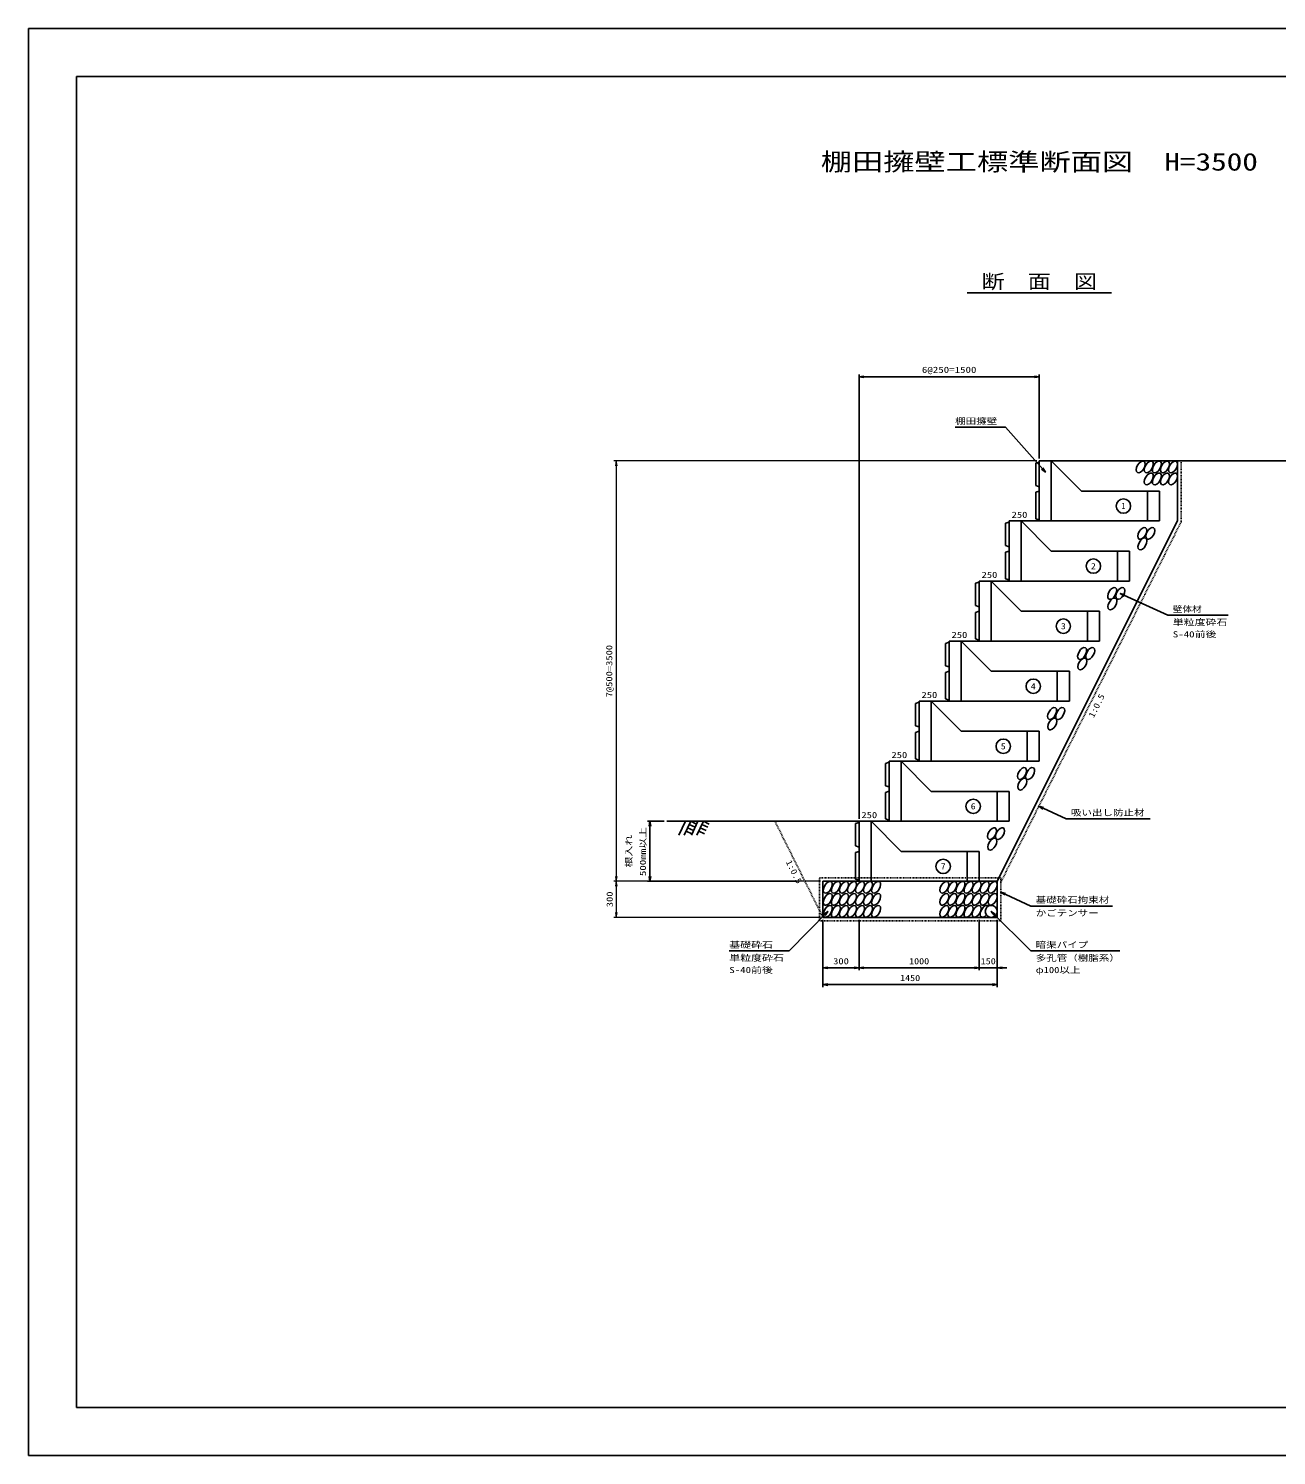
# Model space of a CAD drawing. Units: millimetres at full size; some dimension numbers follow another scale. Extents: x 0 to 16820, y 0 to 11880.
# Drawn here: x 0 to 10383, y 0 to 11880 of the extents above; entities that cross this region are included whole.
import ezdxf
from ezdxf.enums import TextEntityAlignment as Align

# ---------------------------------------------------------------- set-up
doc = ezdxf.new("R2010")
doc.units = ezdxf.units.MM
doc.linetypes.add('DASHED_SPACED', pattern=[12, 6, -6])
for name, color, linetype, lineweight in [('D-STR-DIM', 7, 'Continuous', 25), ('D-STR-STRn', 2, 'Continuous', 25), ('D-STR-TXT', 7, 'Continuous', 25), ('D-TTL', 2, 'Continuous', 25), ('D-TTL-TXT', 7, 'Continuous', 25)]:
    doc.layers.add(name, color=color, linetype=linetype, lineweight=lineweight)
doc.styles.add('ＭＳ ゴシック', font='')
doc.styles.get('ＭＳ ゴシック').set_extended_font_data('MS Gothic')

# ---------------------------------------------------------------- blocks, each defined once
blk = doc.blocks.new('open_arrow')
at = {"color": 0, "linetype": 'Continuous', "lineweight": -2}
blk.add_lwpolyline([(7.5, 1.25), (0, 0), (7.5, -1.25)], dxfattribs=at)
blk = doc.blocks.new('T-D')
at = {"color": 1, "linetype": 'Continuous', "lineweight": 25}
for p, q in [((0, -500), (0, 0)), ((0, 0), (100, 0)), ((100, -500), (100, 0)), ((350, -251), (100, 0)), ((0, -9), (-30, -19)), ((-30, -19), (-30, -204.5)), ((-30, -204.5), (0, -214.5)), ((0, -250.5), (-30, -260.5)), ((-30, -260.5), (-30, -481)), ((350, -251), (1000, -251)), ((900, -500), (900, -251)), ((1000, -500), (1000, -251)), ((-30, -481), (0, -491)), ((0, -500), (1000, -500))]:
    blk.add_line(p, q, dxfattribs=at)

msp = doc.modelspace()

# ---------------------------------------------------------------- linework, layer by layer
at = {"layer": 'D-STR-DIM'}
for p, q in [((6910, 5300), (6910, 9000)), ((6950, 8986.667), (6910, 8980)), ((6950, 8973.333), (6910, 8980)), ((6910, 8980), (6950, 8980)), ((6950, 8980), (8370, 8980)), ((8370, 8986.667), (8410, 8980)), ((8370, 8973.333), (8410, 8980)), ((8410, 8980), (8370, 8980)), ((8410, 8300), (8410, 9000)), ((5290, 5280), (5150, 5280)), ((5163.333, 5240), (5170, 5280)), ((5176.667, 5240), (5170, 5280)), ((5170, 5280), (5170, 5240)), ((5170, 5240), (5170, 4820)), ((6395, 4780), (5150, 4780)), ((5163.333, 4820), (5170, 4780)), ((5176.667, 4820), (5170, 4780)), ((5170, 4780), (5170, 4820)), ((6610, 4460), (6610, 3900)), ((6610, 4460), (6610, 4040)), ((6910, 4460), (6910, 4040)), ((6910, 4460), (6910, 4040)), ((7910, 4460), (7910, 4040)), ((7910, 4460), (7910, 4040)), ((8060, 4460), (8060, 3900)), ((8060, 4460), (8060, 4040)), ((6910, 4060), (6610, 4060)), ((6910, 4060), (7910, 4060)), ((7830, 4060), (8140, 4060)), ((6610, 3920), (8060, 3920))]:
    msp.add_line(p, q, dxfattribs=at)
at = {"layer": 'D-STR-DIM', "lineweight": 0}
for p, q in [((8390, 8280), (4870, 8280)), ((4890, 8280), (4890, 4780)), ((6590, 4780), (4870, 4780)), ((6590, 4780), (4870, 4780)), ((4890, 4780), (4890, 4480)), ((6590, 4480), (4870, 4480))]:
    msp.add_line(p, q, dxfattribs=at)
at = {"layer": 'D-STR-STRn', "color": 1}
for p, q in [((8410, 8280), (11410, 8280)), ((8160, 7780), (8410, 7780)), ((7910, 7280), (8160, 7280)), ((7660, 6780), (7910, 6780)), ((7410, 6280), (7660, 6280)), ((7160, 5780), (7410, 5780)), ((6910, 5280), (5310, 5280)), ((5465, 5280), (5409.92, 5164.793)), ((5510, 5280), (5454.92, 5164.793)), ((5497.06, 5252.934), (5545.897, 5229.585)), ((5510, 5280), (5558.837, 5256.651)), ((5570, 5280), (5514.92, 5164.793)), ((5615, 5280), (5559.92, 5164.793)), ((5602.06, 5252.934), (5650.897, 5229.585)), ((5615, 5280), (5663.837, 5256.651)), ((6910, 5280), (7160, 5280)), ((5471.18, 5198.803), (5520.017, 5175.454)), ((5484.12, 5225.868), (5532.957, 5202.52)), ((5576.18, 5198.803), (5625.017, 5175.454)), ((5589.12, 5225.868), (5637.957, 5202.52))]:
    msp.add_line(p, q, dxfattribs=at)
at = {"layer": 'D-STR-STRn', "color": 1, "linetype": 'DASHED_SPACED'}
msp.add_line((6210, 5280), (6610, 4480), dxfattribs=at)
at = {"layer": 'D-STR-STRn', "color": 1}
msp.add_lwpolyline([(8060, 4780), (9560, 7780), (9560, 8280)], dxfattribs=at)
at = {"layer": 'D-STR-STRn', "linetype": 'DASHED_SPACED'}
msp.add_lwpolyline([(8090, 4772.918), (9590, 7772.918), (9590, 8280)], dxfattribs=at)
msp.add_lwpolyline([(6580, 4810), (8090, 4810), (8090, 4450), (6580, 4450)], close=True, dxfattribs=at)
at = {"layer": 'D-STR-STRn', "color": 1}
msp.add_lwpolyline([(6610, 4780), (8060, 4780), (8060, 4480), (6610, 4480)], close=True, dxfattribs=at)
at = {"layer": 'D-STR-STRn'}
msp.add_circle((8010, 4530), 50, dxfattribs=at)
for centre in [(9253.933, 8230.019), (9320.933, 8230.019), (9387.933, 8230.019), (9454.933, 8230.019), (9521.933, 8230.019), (9320.933, 8130.019), (9387.933, 8130.019), (9454.933, 8130.019), (9521.933, 8130.019), (9266.606, 7677.112), (9333.606, 7677.112), (9268.605, 7589.595), (9016.606, 7177.112), (9018.605, 7089.595), (9083.606, 7177.112), (8766.606, 6677.112), (8833.606, 6677.112), (8768.605, 6589.595), (8516.606, 6177.112), (8583.606, 6177.112), (8518.605, 6089.595), (8266.606, 5677.112), (8333.606, 5677.112), (8268.605, 5589.595), (8016.606, 5177.112), (8083.606, 5177.112), (8018.605, 5089.595), (6650.239, 4730), (6717.239, 4730), (6784.239, 4730), (6851.239, 4730), (6918.239, 4730), (6985.239, 4730), (7052.239, 4730), (7620.239, 4730), (7687.239, 4730), (7754.239, 4730), (7821.239, 4730), (7888.239, 4730), (7955.239, 4730), (8022.239, 4730), (6650.239, 4630), (6717.239, 4630), (6784.239, 4630), (6851.239, 4630), (6918.239, 4630), (6985.239, 4630), (7052.239, 4630), (7620.239, 4630), (7687.239, 4630), (7754.239, 4630), (7821.239, 4630), (7888.239, 4630), (7955.239, 4630), (8022.239, 4630), (6650.239, 4530), (6717.239, 4530), (6784.239, 4530), (6851.239, 4530), (6918.239, 4530), (6985.239, 4530), (7052.239, 4530), (7620.239, 4530), (7687.239, 4530), (7754.239, 4530), (7821.239, 4530), (7888.239, 4530)]:
    msp.add_ellipse(centre, major_axis=(-27.222, -47.15), ratio=0.545455, dxfattribs=at)
msp.add_ellipse((7955.239, 4530), major_axis=(-27.222, -47.15), ratio=0.545455, start_param=2.97552158, end_param=7.504347313, dxfattribs=at)
at = {"layer": 'D-STR-TXT'}
for p, q in [((8130, 8560), (7710, 8560)), ((8460.316, 8187.075), (8130, 8560)), ((9083.606, 7177.112), (9480.441, 6994.782)), ((9980.441, 6994.782), (9480.441, 6994.782)), ((8405.791, 5404.5), (8633.084, 5300.068)), ((9333.084, 5300.068), (8633.084, 5300.068)), ((8090, 4689.189), (8340, 4574.324)), ((6650.239, 4530), (6330, 4200)), ((8010, 4530), (8340, 4200)), ((9020, 4574.324), (8340, 4574.324)), ((6330, 4200), (5830, 4200)), ((9080, 4200), (8340, 4200))]:
    msp.add_line(p, q, dxfattribs=at)
for centre in [(9110, 7904.5), (8860, 7404.5), (8610, 6904.5), (8360, 6404.5), (8110, 5904.5), (7860, 5404.5), (7610, 4904.5)]:
    msp.add_circle(centre, 60, dxfattribs=at)
at = {"layer": 'D-TTL'}
for points in [[(0, 0), (16820, 0), (16820, 11880), (0, 11880)], [(400, 400), (16420, 400), (16420, 11480), (400, 11480)]]:
    msp.add_lwpolyline(points, close=True, dxfattribs=at)
at = {"layer": 'D-TTL-TXT'}
msp.add_line((7810, 9680), (9010, 9680), dxfattribs=at)

# ---------------------------------------------------------------- block references
at = {"layer": 'D-STR-DIM', "lineweight": 0, "xscale": 5.33, "yscale": 5.33}
for p, rotation in [((4890, 8280), 270), ((4890, 4780), 90), ((4890, 4780), 270), ((4890, 4480), 90)]:
    msp.add_blockref('open_arrow', p, dxfattribs=dict(at, rotation=rotation))
at = {"layer": 'D-STR-DIM', "xscale": 5.33, "yscale": 5.33}
for p in [(6610, 4060), (6910, 4060), (8060, 4060), (6610, 3920)]:
    msp.add_blockref('open_arrow', p, dxfattribs=at)
at = {"layer": 'D-STR-DIM', "xscale": 5.33, "yscale": 5.33, "rotation": 180}
for p in [(6910, 4060), (7910, 4060), (7910, 4060), (8060, 3920)]:
    msp.add_blockref('open_arrow', p, dxfattribs=at)
at = {"layer": 'D-STR-STRn'}
for p in [(8410, 8280), (8160, 7780), (7910, 7280), (7660, 6780), (7410, 6280), (7160, 5780), (6910, 5280)]:
    msp.add_blockref('T-D', p, dxfattribs=at)
at = {"layer": 'D-STR-TXT', "xscale": 5.33, "yscale": 5.33}
for p, rotation in [((8460.316, 8187.075), 131.5), ((9083.606, 7177.112), 335.3), ((8405.791, 5404.5), 335.3), ((8090, 4689.189), 335.3), ((6650.239, 4530), 225.9), ((8010, 4530), 315)]:
    msp.add_blockref('open_arrow', p, dxfattribs=dict(at, rotation=rotation))

# ---------------------------------------------------------------- texts
at = {"layer": 'D-STR-DIM', "style": 'ＭＳ ゴシック'}
for s, width, p in [('6@250=1500', 1.3, (7660, 9038.731)), ('300', 1.25, (6760, 4115)), ('1000', 1.2, (7410, 4115)), ('150', 1.2, (7985, 4115)), ('1450', 1.2, (7335, 3975))]:
    msp.add_text(s, height=51.32, dxfattribs=dict(at, width=width)).set_placement(p, align=Align.MIDDLE_CENTER)
at = {"layer": 'D-STR-DIM', "style": 'ＭＳ ゴシック', "width": 1.25}
for s, p in [('7@500=3500', (4831.269, 6530)), ('300', (4835, 4630))]:
    msp.add_text(s, height=51.32, rotation=90, dxfattribs=at).set_placement(p, align=Align.MIDDLE_CENTER)
at = {"layer": 'D-STR-DIM', "style": 'ＭＳ ゴシック', "width": 1.3}
for s, p in [('500mm以上', (5152.582, 4823.376)), ('根入れ', (5035.56, 4894.975))]:
    msp.add_text(s, height=51.32, rotation=90, dxfattribs=at).set_placement(p, align=Align.BOTTOM_LEFT)
at = {"layer": 'D-STR-TXT', "style": 'ＭＳ ゴシック'}
for s, width, p in [('棚田擁壁', 1.25, (7710, 8570.667)), ('250', 1.25, (8180, 7790.667)), ('250', 1.25, (7930, 7290.667)), ('壁体材', 1.15, (9520.441, 7005.449)), ('単粒度砕石', 1.3, (9520.441, 6895.449)), ('250', 1.25, (7680, 6790.667)), ('S-40前後', 1.3, (9520.441, 6795.449)), ('250', 1.25, (7430, 6290.667)), ('250', 1.25, (7180, 5790.667)), ('250', 1.25, (6930, 5290.667)), ('吸い出し防止材', 1.25, (8673.084, 5310.735)), ('基礎砕石拘束材', 1.25, (8380, 4584.991)), ('かごテンサー', 1.25, (8380, 4474.991)), ('基礎砕石\u3000', 1.3, (5830, 4210.667)), ('暗渠パイプ', 1.25, (8380, 4210.667)), ('単粒度砕石', 1.3, (5830, 4100.667)), ('多孔管（樹脂系）', 1.25, (8380, 4100.667)), ('S-40前後', 1.3, (5830, 4000.667)), ('φ100以上', 1.25, (8380, 4000.667))]:
    msp.add_text(s, height=51.32, dxfattribs=dict(at, width=width)).set_placement(p, align=Align.BOTTOM_LEFT)
for s, width, p in [('1', 0.9, (9110, 7904.5)), ('2', 1.15, (8860, 7404.5)), ('3', 1.15, (8610, 6904.5)), ('4', 1.2, (8360, 6404.5)), ('5', 1.15, (8110, 5904.5)), ('6', 1.15, (7860, 5404.5)), ('7', 1.15, (7610, 4904.5))]:
    msp.add_text(s, height=51.32, dxfattribs=dict(at, width=width)).set_placement(p, align=Align.MIDDLE_CENTER)
at = {"layer": 'D-STR-TXT', "style": 'ＭＳ ゴシック', "width": 1.2}
for rotation, p in [(63.435, (8863.666, 6253.167)), (296.565, (6392.111, 4871.056))]:
    msp.add_text('1:0.5', height=51.32, rotation=rotation, dxfattribs=at).set_placement(p, align=Align.TOP_CENTER)
at = {"layer": 'D-TTL-TXT', "style": 'ＭＳ ゴシック'}
for s, height, width, p in [('棚田擁壁工標準断面図\u3000H=3500', 146.6, 1.3, (8410, 10653.333)), ('断\u3000面\u3000図', 117.3, 1.2, (8410, 9680))]:
    msp.add_text(s, height=height, dxfattribs=dict(at, width=width)).set_placement(p, align=Align.BOTTOM_CENTER)

doc.saveas('drawing.dxf')
